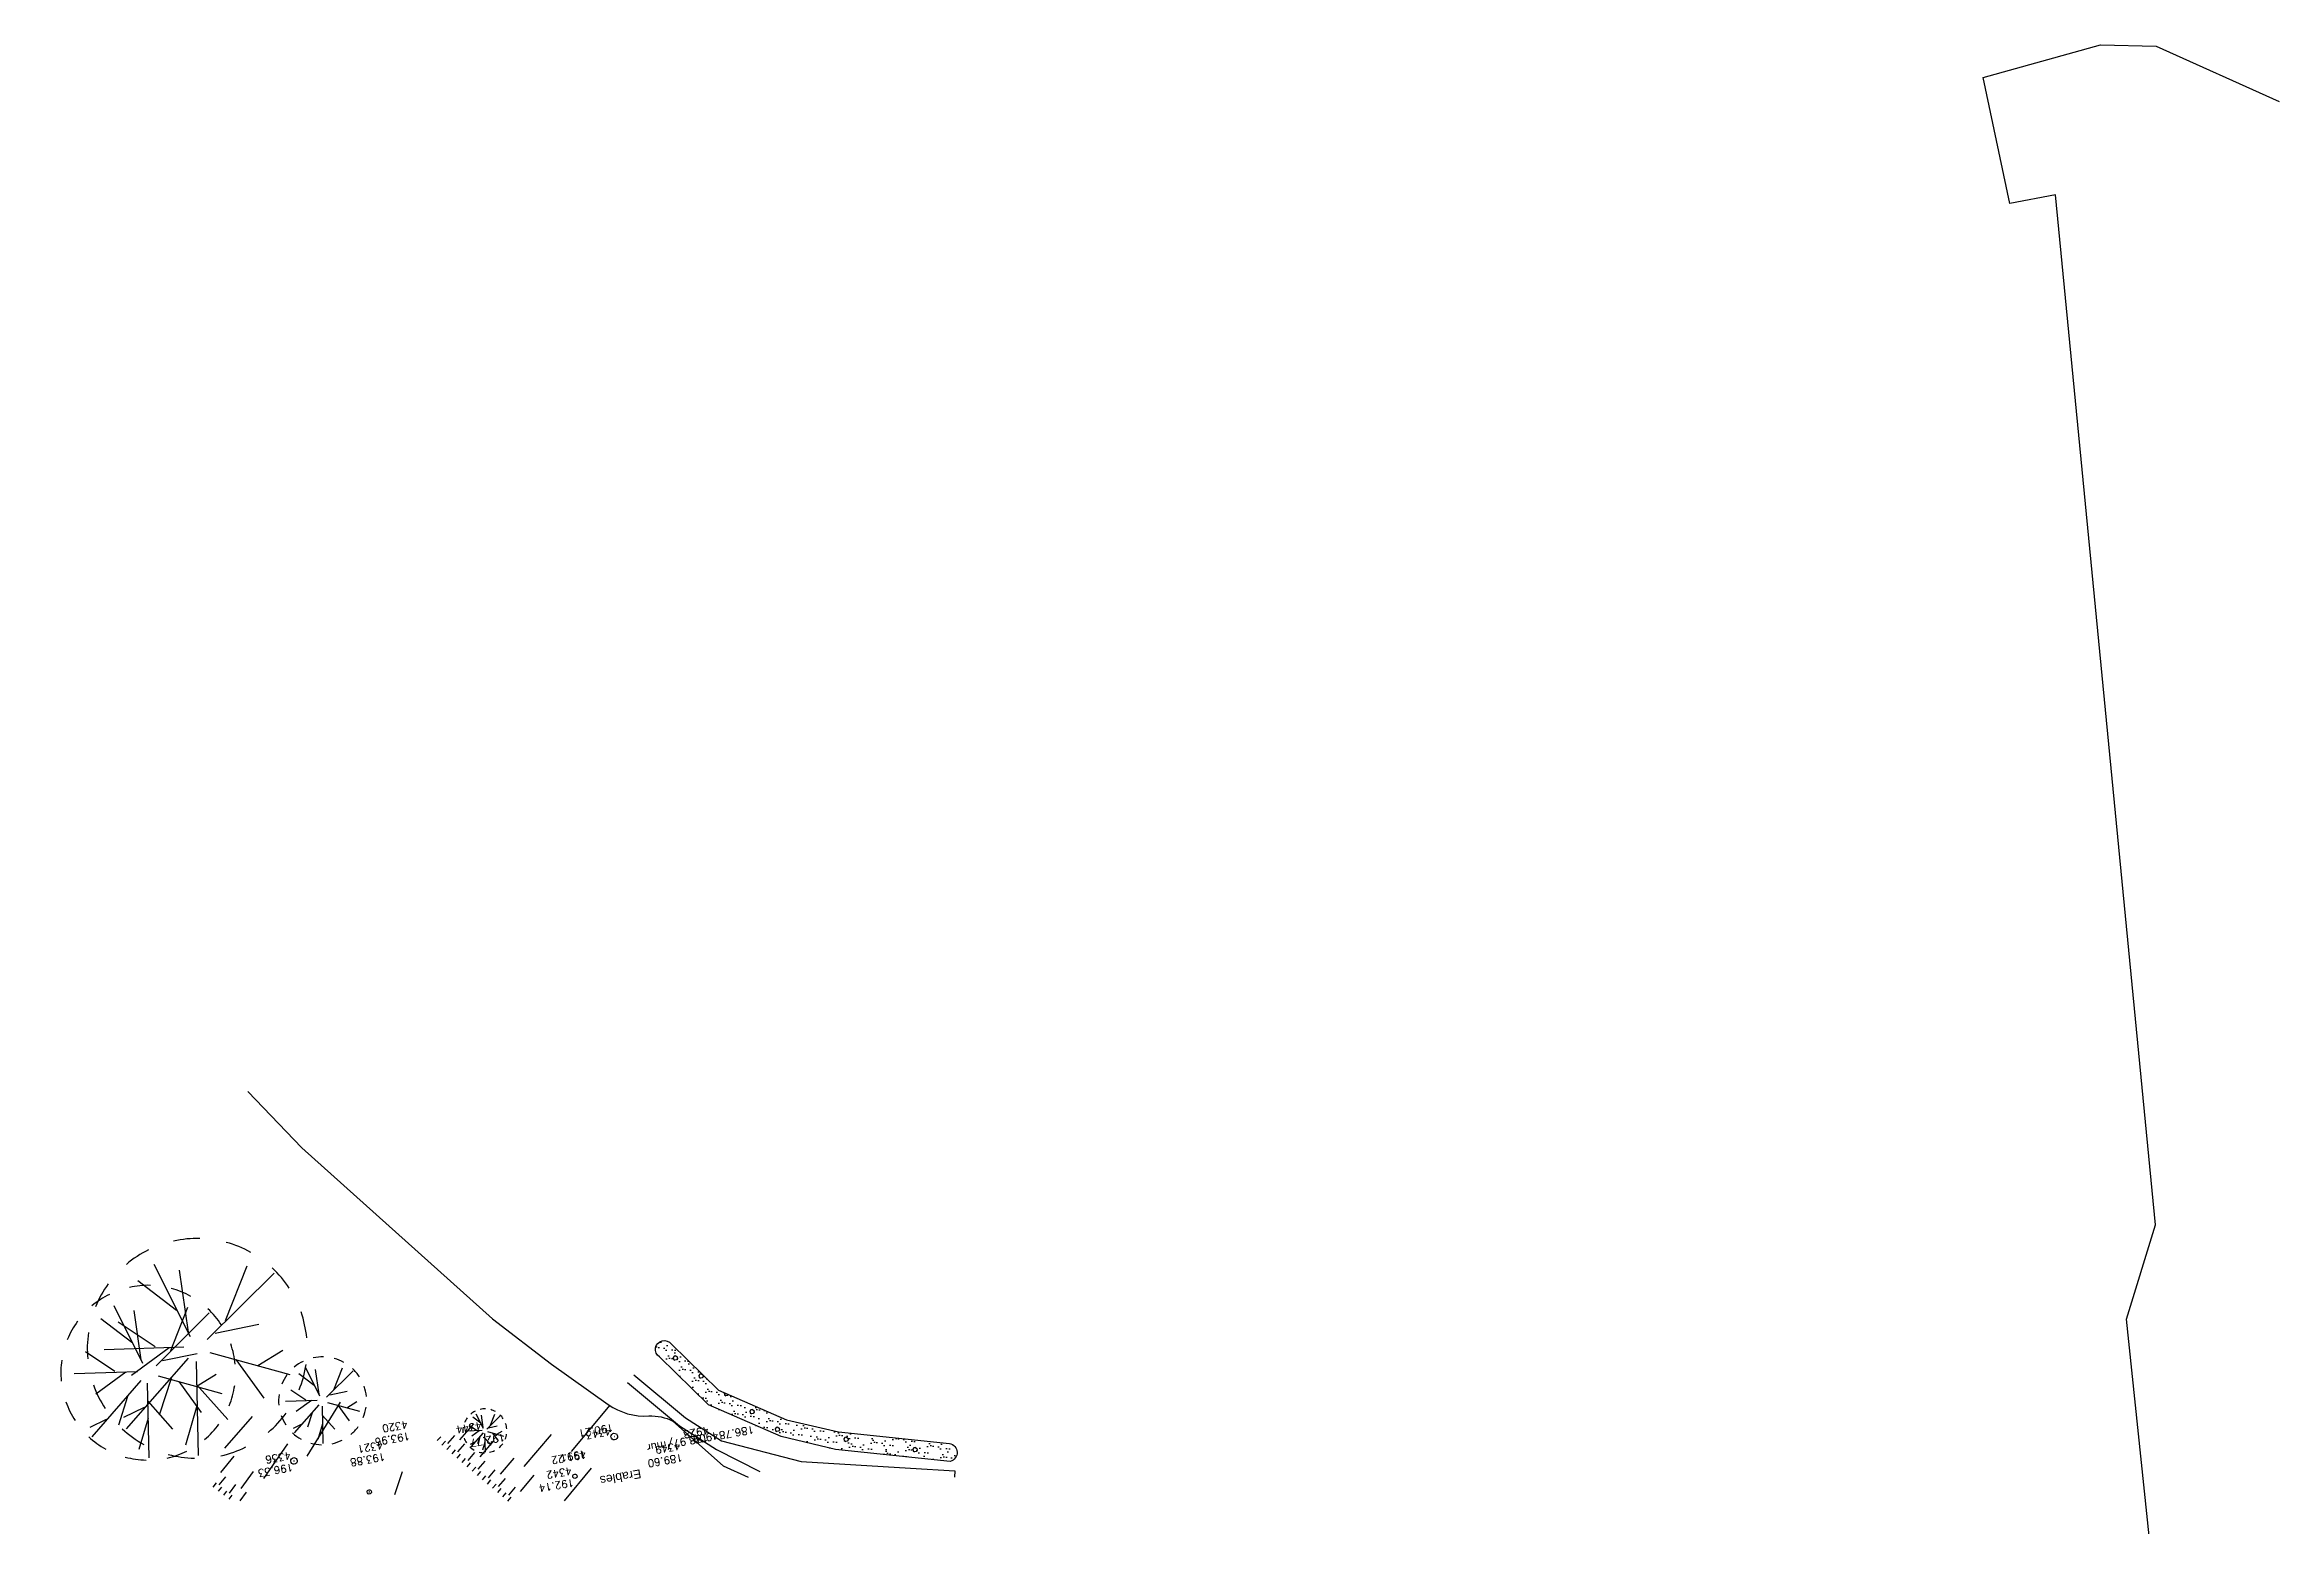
# Model space of a CAD drawing. Header units: centimetres. Extents: x 39595 to 63691, y -25920 to -14518.
# Drawn here: x 53528 to 63691, y -21258 to -14518 of the extents above; entities that cross this region are included whole.
import ezdxf
from ezdxf.enums import TextEntityAlignment as Align
from ezdxf.lldxf.tags import DXFTag

# ---------------------------------------------------------------- set-up
doc = ezdxf.new("R2010")
doc.units = ezdxf.units.CM
doc.header["$LTSCALE"] = 50.8
for name, color, linetype in [('Fond topo - CLO_MUR', 252, 'Continuous'), ('Fond topo - TAL', 252, 'Continuous'), ('Fond topo - TAL_HAC', 252, 'Continuous'), ('Fond topo - VEG', 252, 'Continuous'), ('Fond topo - VEG_TXT_ESSENCE', 252, 'Continuous'), ('Fond topo - Z_500', 252, 'Continuous')]:
    doc.layers.add(name, color=color, linetype=linetype)
for name, color, linetype, plot in [('Fond topo - N', 252, 'Continuous', False), ('Fond topo - NCACHE', 252, 'Continuous', False), ('Fond topo - ZCACHE', 252, 'Continuous', False)]:
    doc.layers.add(name, color=color, linetype=linetype, plot=plot)
doc.layers.add('Fond topo - P', color=252, linetype='Continuous', lineweight=25)
doc.layers.add('GAZ_SSL', color=2, linetype='Texte-GAZ', lineweight=25)
doc.styles.add('2000_ARIAL', font='arial.ttf', dxfattribs={"height": 0.4})
doc.styles.add('Lignes', font='arial.ttf', dxfattribs={"height": 0.35})
doc.styles.add('SIMPLEX', font='simplex_.ttf', dxfattribs={"height": 1.25})
tags = doc.linetypes.add('L8', pattern=[0.225, 0.15, -0.075]).pattern_tags.tags
tags[6:7] = [DXFTag(74, 4), DXFTag(75, 0), DXFTag(340, '0'), DXFTag(46, 0.0), DXFTag(50, 0.0), DXFTag(44, 0.0), DXFTag(45, 0.0)]
tags[4:5] = [DXFTag(74, 4), DXFTag(75, 0), DXFTag(340, '0'), DXFTag(46, 0.0), DXFTag(50, 0.0), DXFTag(44, 0.0), DXFTag(45, 0.0)]
tags = doc.linetypes.add('Texte-GAZ', pattern='A,5,-0.25,["GAZ",Lignes,S=1,R=0,X=0,Y=-0.18],-1.25', length=6.5).pattern_tags.tags
tags[15:16] = [DXFTag(74, 4), DXFTag(75, 0), DXFTag(340, '0'), DXFTag(46, 0.0), DXFTag(50, 0.0), DXFTag(44, 0.0), DXFTag(45, 0.0)]
tags[4:5] = [DXFTag(74, 4), DXFTag(75, 0), DXFTag(340, '0'), DXFTag(46, 0.0), DXFTag(50, 0.0), DXFTag(44, 0.0), DXFTag(45, 0.0)]

# ---------------------------------------------------------------- blocks, each defined once
blk = doc.blocks.new('PTOPO')
at = {"layer": 'Fond topo - NCACHE', "style": 'SIMPLEX'}
blk.add_attdef('MAT', text='', height=0.34, dxfattribs=at).set_placement((0.1, -0.1), align=Align.TOP_LEFT)
at = {"layer": 'Fond topo - ZCACHE', "style": 'SIMPLEX'}
blk.add_attdef('ALT', (0.1, 0.1), '', height=0.34, dxfattribs=at)
blk = doc.blocks.new('VEG14')
at = {"ltscale": 2, "flags": 128}
for points in [[(0.5, 0, -1), (-0.5, 0, -1)], [(0.016, 0, -1), (-0.016, 0, -1)]]:
    blk.add_lwpolyline(points, format="xyb", close=True, dxfattribs=at)
blk = doc.blocks.new('VEG12')
at = {"ltscale": 2}
for p, q in [((0.018, 0.057), (0.1, 0.473)), ((0.057, 0.253), (0.146, 0.415)), ((0.038, 0.158), (-0.066, 0.344)), ((-0.052, 0.03), (-0.384, 0.205)), ((-0.159, 0.086), (-0.246, 0.285)), ((0.05, 0.034), (0.392, 0.286)), ((0.144, 0.107), (0.23, 0.254)), ((0.292, 0.209), (0.392, 0.233)), ((-0.25, 0.135), (-0.376, 0.091)), ((0.123, -0.03), (0.317, 0.055)), ((-0.053, -0.029), (-0.412, -0.257)), ((-0.152, -0.095), (-0.3, -0.316)), ((-0.094, -0.05), (-0.296, -0.047)), ((0.023, -0.08), (0.002, -0.362)), ((0.018, -0.057), (0.108, -0.413)), ((0.058, -0.018), (0.412, -0.084)), ((0.184, -0.048), (0.323, -0.193)), ((0.054, -0.188), (0.197, -0.357))]:
    blk.add_line(p, q, dxfattribs=at)
for start, end in [(117.6923, 131.5385), (90, 103.8462), (62.3077, 76.1538), (34.6154, 48.4615), (145.3846, 159.2308), (6.9231, 20.7692), (173.0769, 186.9231), (339.2308, 353.0769), (200.7692, 214.6154), (311.5385, 325.3846), (228.4615, 242.3077), (256.1538, 270), (283.8462, 297.6923)]:
    blk.add_arc((0, 0), 0.497, start, end, dxfattribs=at)

msp = doc.modelspace()

# ---------------------------------------------------------------- hatches: boundary and pattern name
at = {"layer": 'Fond topo - VEG'}
h = msp.add_hatch(dxfattribs=at)
h.set_pattern_fill('TP146*125', color=256, scale=20, angle=-10.7236, style=0, pattern_type=2)
h.set_pattern_definition([(190.0656, (62527.37, -9239.27), (-80.9832, -115.9384), [7.6537, -192.3463]), (190.0656, (62530.6, -9257.46), (-80.9832, -115.9384), [7.6537, -192.3463]), (235.0656, (62519.83, -9240.6), (34.9552, -196.9216), [7.6537, -133.7677]), (235.0656, (62534.98, -9251.19), (34.9552, -196.9216), [7.6537, -133.7677]), (325.0656, (62527.37, -9239.28), (196.9216, 34.9552), [7.6537, -133.7677]), (325.0656, (62516.79, -9254.42), (196.9216, 34.9552), [7.6537, -133.7677]), (280.0656, (62515.45, -9246.88), (115.9384, -80.9832), [7.6537, -192.3463]), (280.0656, (62533.65, -9243.65), (115.9384, -80.9832), [7.6537, -192.3463]), (190.0656, (62579.554, -9225.02), (-38.74385, -67.8153), [0, -100]), (190.0656, (62589.4, -9235.214), (-38.74385, -67.8153), [0, -100]), (190.0656, (62593.886, -9214.014), (-38.74385, -67.8153), [0, -100]), (190.0656, (62569.6, -9184.49), (-38.74385, -67.8153), [0, -100]), (190.0656, (62556.21, -9182.883), (-38.74385, -67.8153), [0, -100]), (190.0656, (62539.09, -9210.306), (-38.74385, -67.8153), [0, -100]), (190.0656, (62544.87, -9220.23), (-38.74385, -67.8153), [0, -100]), (190.0656, (62529.955, -9224.39), (-38.74385, -67.8153), [0, -100]), (190.0656, (62556.05, -9221.956), (-38.74385, -67.8153), [0, -100]), (190.0656, (62551.045, -9200.23), (-44.6515, -68.86395), [0, -110])])
h.paths.add_polyline_path([(56323.3, -20487.8), (56323.3, -20487.8), (56319.6, -20485.1), (56316.2, -20482), (56313.3, -20478.5), (56310.7, -20474.7), (56308.6, -20470.7), (56306.9, -20466.4), (56305.7, -20462), (56305.1, -20457.5), (56304.9, -20452.9), (56305.3, -20448.3), (56306.2, -20443.8), (56307.5, -20439.5), (56309.4, -20435.3), (56311.7, -20431.3), (56314.5, -20427.7), (56317.6, -20424.3), (56321.1, -20421.4), (56324.9, -20418.8), (56329, -20416.7), (56333.3, -20415.1), (56337.7, -20414), (56342.2, -20413.3), (56346.8, -20413.2), (56351.4, -20413.6), (56355.8, -20414.5), (56360.2, -20415.9), (56364.4, -20417.8), (56368.3, -20420.2), (56371.9, -20423), (56375.2, -20426.1), (56378.2, -20429.6), (56378.2, -20429.6), (56592, -20638.7), (56902.1, -20773.6), (57137.8, -20829.2), (57642.6, -20882), (57642.6, -20882), (57645.4, -20882.5), (57648.1, -20883.2), (57650.8, -20884.1), (57653.4, -20885.2), (57655.9, -20886.5), (57658.4, -20887.9), (57660.7, -20889.5), (57662.9, -20891.3), (57665, -20893.2), (57667, -20895.2), (57668.8, -20897.4), (57670.4, -20899.7), (57671.9, -20902.1), (57673.3, -20904.6), (57674.4, -20907.1), (57675.4, -20909.8), (57676.2, -20912.5), (57676.8, -20915.3), (57677.2, -20918.1), (57677.5, -20920.9), (57677.5, -20923.7), (57677.3, -20926.5), (57677, -20929.3), (57676.4, -20932.1), (57675.7, -20934.8), (57674.8, -20937.5), (57673.7, -20940.1), (57672.4, -20942.6), (57670.9, -20945.1), (57669.3, -20947.4), (57667.6, -20949.6), (57665.7, -20951.7), (57663.6, -20953.6), (57661.4, -20955.4), (57659.1, -20957.1), (57656.7, -20958.6), (57654.2, -20959.9), (57651.7, -20961), (57649, -20962), (57646.3, -20962.8), (57124.4, -20908.2), (56876.7, -20849.8), (56546.5, -20706.2)])

# ---------------------------------------------------------------- linework, layer by layer
at = {"layer": 'Fond topo - CLO_MUR', "linetype": 'L8', "ltscale": 2, "flags": 128}
msp.add_lwpolyline([(56178.6, -20603.6), (56415.1, -20800.6), (56583.5, -20909.3), (56779.5, -21008.7)], dxfattribs=at)
at = {"layer": 'Fond topo - CLO_MUR', "ltscale": 2, "flags": 128}
msp.add_lwpolyline([(56207.4, -20569), (56441.8, -20764.3), (56606, -20870.2), (56968.9, -20963.2), (57465.5, -20993.2), (57667.1, -21005.4), (57665.3, -21035.4)], dxfattribs=at)
at = {"layer": 'Fond topo - TAL', "linetype": 'L8', "ltscale": 2, "flags": 128}
msp.add_lwpolyline([(54452, -19279.9), (54697.3, -19536.8), (55564.5, -20313.9), (55832.3, -20520.7), (56090.4, -20703.7, 0.1712332), (56275.5, -20756.5, -0.1372856), (56385.1, -20780), (56613.2, -20983.4), (56727.2, -21034.2)], format="xyb", dxfattribs=at)
at = {"layer": 'Fond topo - TAL_HAC', "ltscale": 2}
for p, q in [((54721.5, -20938.6), (54873.4, -20693.6)), ((55923.3, -20917.5), (56099.1, -20707.9)), ((54346.7, -20903.1), (54472.5, -20758.1)), ((55415.8, -20864.3), (55478.7, -20791.8)), ((54524.2, -21041), (54634.2, -20883.6)), ((55312.6, -20868), (55329.5, -20850.9)), ((55334.1, -20889.3), (55350.3, -20871.6)), ((55357.1, -20908.9), (55372.7, -20890.6)), ((55361.5, -20881.1), (55393.3, -20845.2)), ((55380.2, -20928.6), (55395.8, -20910.3)), ((55403.3, -20948.2), (55418.8, -20929.9)), ((55407.3, -20920.1), (55438.4, -20883.5)), ((55453.5, -20959.3), (55484.6, -20922.7)), ((55507.6, -20942.4), (55569.8, -20869.2)), ((55708.3, -20987), (55832.7, -20840.7)), ((54321, -21070.3), (54351, -21032.8)), ((54328.2, -21014.1), (54389.1, -20939.9)), ((54421.1, -21086.1), (54477.9, -21008.7)), ((55120.3, -21114.3), (55155.7, -21008.8)), ((55426.4, -20967.8), (55441.9, -20949.5)), ((55449.5, -20987.4), (55465, -20969.1)), ((55472.6, -21007), (55488.1, -20988.8)), ((55495.6, -21026.7), (55511.2, -21008.4)), ((55499.6, -20998.6), (55530.7, -20962)), ((55518.7, -21046.3), (55534.3, -21028)), ((55545.8, -21037.8), (55576.9, -21001.2)), ((55600, -21020.9), (55662.2, -20947.7)), ((55692.3, -21099.3), (55754.5, -21026.2)), ((55891.5, -21142.3), (56013.9, -20994.4)), ((54294.2, -21079.6), (54309.3, -21060.9)), ((54317.9, -21098.5), (54332.8, -21079.7)), ((54342, -21117.1), (54356.5, -21098.1)), ((54366.2, -21135.4), (54380.5, -21116.1)), ((54368.5, -21107.1), (54397.4, -21068.8)), ((54416.9, -21142.6), (54444.8, -21103.5)), ((55541.8, -21065.9), (55557.3, -21047.6)), ((55564.9, -21085.5), (55580.4, -21067.2)), ((55588, -21105.1), (55603.5, -21086.9)), ((55592, -21077.1), (55623.1, -21040.5)), ((55611.1, -21124.8), (55626.6, -21106.5)), ((55634.1, -21144.4), (55649.7, -21126.1)), ((55638.1, -21116.3), (55669.2, -21079.7))]:
    msp.add_line(p, q, dxfattribs=at)
at = {"layer": 'Fond topo - VEG', "linetype": 'L8', "ltscale": 2, "flags": 128}
msp.add_lwpolyline([(56323.3, -20487.8, -1.1937707), (56378.2, -20429.6), (56592, -20638.7), (56902.1, -20773.6), (57137.8, -20829.2), (57642.6, -20882, -0.8168456), (57646.3, -20962.8), (57124.4, -20908.2), (56876.7, -20849.8), (56546.5, -20706.2)], format="xyb", close=True, dxfattribs=at)
at = {"layer": 'GAZ_SSL', "elevation": 0, "flags": 128}
msp.add_lwpolyline([(63365.7, -23852.2), (62995.7, -20316), (63128.5, -19886.6), (62672.7, -15200.7), (62465.7, -15239.8), (62344.1, -14667.7), (62878.3, -14517.6), (63131.5, -14524.2), (63691.2, -14776.5)], dxfattribs=at)

# ---------------------------------------------------------------- block references
at = {"layer": 'Fond topo - P', "ltscale": 2}
ref = msp.add_blockref('PTOPO', (55192.9, -20819.3), dxfattribs=dict(at, xscale=99.99999999999994, yscale=99.99999999999994, zscale=99.99999999999994, rotation=190.0656205306617))
ref.add_attrib('MAT', '4320', dxfattribs={"layer": 'Fond topo - N', "color": 0, "ltscale": 2, "height": 34, "rotation": 190.06562, "style": 'SIMPLEX'}).set_placement((55181.3, -20811.2), align=Align.TOP_LEFT)
ref.add_attrib('ALT', '193.96', (55184.8, -20830.9), dxfattribs={"layer": 'Fond topo - Z_500', "color": 0, "ltscale": 2, "height": 34, "rotation": 190.06562, "style": 'SIMPLEX'})
ref = msp.add_blockref('PTOPO', (55528.7, -20824.5), dxfattribs=dict(at, xscale=99.99999999999994, yscale=99.99999999999994, zscale=99.99999999999994, rotation=190.0656205306617))
ref.add_attrib('MAT', '4344', dxfattribs={"layer": 'Fond topo - N', "color": 0, "ltscale": 2, "height": 34, "rotation": 190.06562, "style": 'SIMPLEX'}).set_placement((55517.1, -20816.4), align=Align.TOP_LEFT)
ref.add_attrib('ALT', '192.77', (55617.4, -20836.2), dxfattribs={"layer": 'Fond topo - Z_500', "color": 0, "ltscale": 2, "height": 34, "rotation": 190.06562, "style": 'SIMPLEX'})
ref = msp.add_blockref('PTOPO', (56118.2, -20850), dxfattribs=dict(at, xscale=99.99999999999994, yscale=99.99999999999994, zscale=99.99999999999994, rotation=190.0656205306617))
ref.add_attrib('MAT', '4343', dxfattribs={"layer": 'Fond topo - N', "color": 0, "ltscale": 2, "height": 34, "rotation": 190.06562, "style": 'SIMPLEX'}).set_placement((56106.6, -20841.9), align=Align.TOP_LEFT)
ref.add_attrib('ALT', '190.21', (56111, -20792.1), dxfattribs={"layer": 'Fond topo - Z_500', "color": 0, "ltscale": 2, "height": 34, "rotation": 190.06562, "style": 'SIMPLEX'})
ref = msp.add_blockref('PTOPO', (56561.8, -20846), dxfattribs=dict(at, xscale=99.99999999999999, yscale=99.99999999999999, zscale=99.99999999999999, rotation=190.0656205306616))
ref.add_attrib('MAT', '4928', dxfattribs={"layer": 'Fond topo - N', "color": 0, "ltscale": 2, "height": 34, "rotation": 190.06562, "style": 'SIMPLEX'}).set_placement((56550.2, -20837.9), align=Align.TOP_LEFT)
ref.add_attrib('ALT', '188.97/mur', (56542.1, -20837.2), dxfattribs={"layer": 'Fond topo - Z_500', "color": 0, "ltscale": 2, "height": 34, "rotation": 190.06562, "style": 'SIMPLEX'})
ref = msp.add_blockref('PTOPO', (56606, -20870.2), dxfattribs=dict(at, xscale=99.99999999999994, yscale=99.99999999999994, zscale=99.99999999999994, rotation=190.0656205306617))
ref.add_attrib('MAT', '4909', dxfattribs={"layer": 'Fond topo - N', "color": 0, "ltscale": 2, "height": 34, "rotation": 190.06562, "style": 'SIMPLEX'}).set_placement((56594.4, -20862.1), align=Align.TOP_LEFT)
ref.add_attrib('ALT', '186.78', (56750, -20801.1), dxfattribs={"layer": 'Fond topo - Z_500', "color": 0, "ltscale": 2, "height": 34, "rotation": 190.06562, "style": 'SIMPLEX'})
ref = msp.add_blockref('PTOPO', (54661.4, -20961), dxfattribs=dict(at, xscale=99.99999999999994, yscale=99.99999999999994, zscale=99.99999999999994, rotation=190.0656205306617))
ref.add_attrib('MAT', '4336', dxfattribs={"layer": 'Fond topo - N', "color": 0, "ltscale": 2, "height": 34, "rotation": 190.06562, "style": 'SIMPLEX'}).set_placement((54649.8, -20952.9), align=Align.TOP_LEFT)
ref.add_attrib('ALT', '196.33', (54653.3, -20972.6), dxfattribs={"layer": 'Fond topo - Z_500', "color": 0, "ltscale": 2, "height": 34, "rotation": 190.06562, "style": 'SIMPLEX'})
ref = msp.add_blockref('PTOPO', (55080.7, -20913), dxfattribs=dict(at, xscale=99.99999999999994, yscale=99.99999999999994, zscale=99.99999999999994, rotation=190.0656205306617))
ref.add_attrib('MAT', '4321', dxfattribs={"layer": 'Fond topo - N', "color": 0, "ltscale": 2, "height": 34, "rotation": 190.06562, "style": 'SIMPLEX'}).set_placement((55069.1, -20904.9), align=Align.TOP_LEFT)
ref.add_attrib('ALT', '193.88', (55072.6, -20924.6), dxfattribs={"layer": 'Fond topo - Z_500', "color": 0, "ltscale": 2, "height": 34, "rotation": 190.06562, "style": 'SIMPLEX'})
ref = msp.add_blockref('PTOPO', (56003.5, -20953.1), dxfattribs=dict(at, xscale=99.99999999999994, yscale=99.99999999999994, zscale=99.99999999999994, rotation=190.0656205306617))
ref.add_attrib('MAT', '4991', dxfattribs={"layer": 'Fond topo - N', "color": 0, "ltscale": 2, "height": 34, "rotation": 190.06562, "style": 'SIMPLEX'}).set_placement((55991.9, -20945), align=Align.TOP_LEFT)
ref.add_attrib('ALT', '191.22', (55987.5, -20914.6), dxfattribs={"layer": 'Fond topo - Z_500', "color": 0, "ltscale": 2, "height": 34, "rotation": 190.06562, "style": 'SIMPLEX'})
ref = msp.add_blockref('PTOPO', (56433.7, -20917.2), dxfattribs=dict(at, xscale=99.99999999999994, yscale=99.99999999999994, zscale=99.99999999999994, rotation=190.0656205306617))
ref.add_attrib('MAT', '4349', dxfattribs={"layer": 'Fond topo - N', "color": 0, "ltscale": 2, "height": 34, "rotation": 190.06562, "style": 'SIMPLEX'}).set_placement((56422.1, -20909.1), align=Align.TOP_LEFT)
ref.add_attrib('ALT', '189.60', (56425.6, -20928.8), dxfattribs={"layer": 'Fond topo - Z_500', "color": 0, "ltscale": 2, "height": 34, "rotation": 190.06562, "style": 'SIMPLEX'})
ref = msp.add_blockref('PTOPO', (55939.2, -21030.5), dxfattribs=dict(at, xscale=99.99999999999994, yscale=99.99999999999994, zscale=99.99999999999994, rotation=190.0656205306617))
ref.add_attrib('MAT', '4342', dxfattribs={"layer": 'Fond topo - N', "color": 0, "ltscale": 2, "height": 34, "rotation": 190.06562, "style": 'SIMPLEX'}).set_placement((55927.6, -21022.4), align=Align.TOP_LEFT)
ref.add_attrib('ALT', '192.14', (55931.1, -21042.1), dxfattribs={"layer": 'Fond topo - Z_500', "color": 0, "ltscale": 2, "height": 34, "rotation": 190.06562, "style": 'SIMPLEX'})
at = {"layer": 'Fond topo - VEG', "ltscale": 2, "zscale": 99.99999999999997}
for name, p, xscale, yscale, rotation in [('VEG12', (54221.5, -20449), 1006.399999999999, 1006.399999999999, 192.432705982593), ('VEG12', (53998.6, -20559.6), 799.9999999999998, 799.9999999999998, 192.432705982593), ('VEG12', (54791.4, -20687.3), 402.5599999999998, 402.5599999999998, 192.432705982593), ('VEG12', (55529.7, -20824), 201.2799999999999, 201.2799999999999, 192.432705982593), ('VEG14', (56118.2, -20850), 30, 30, 207.8417380991697), ('VEG14', (54661.4, -20961), 30, 30, 207.8417380991697), ('VEG14', (55939, -21030.6), 19.38, 19.38, 207.8417380991697), ('VEG14', (55004, -21102), 19.38, 19.38, 207.8417380991697)]:
    msp.add_blockref(name, p, dxfattribs=dict(at, xscale=xscale, yscale=yscale, rotation=rotation))

# ---------------------------------------------------------------- texts
at = {"layer": 'Fond topo - VEG_TXT_ESSENCE', "style": '2000_ARIAL'}
msp.add_text('Erables', height=40, rotation=190.06562, dxfattribs=at).set_placement((56236.6, -20998.7))

doc.saveas('drawing.dxf')
